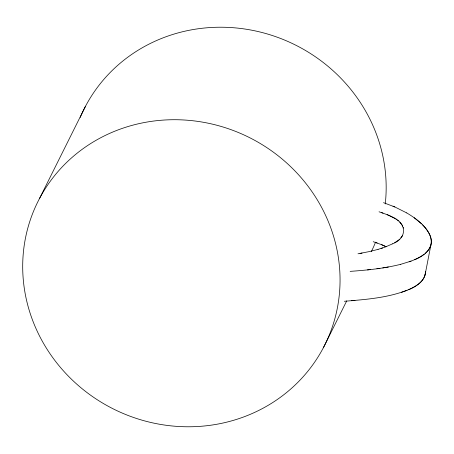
<?xml version="1.0" encoding="UTF-8"?>
<svg xmlns="http://www.w3.org/2000/svg" width="454" height="454" viewBox="0 0 454 454"><rect width="100%" height="100%" fill="white"/><g stroke="black" fill="none" stroke-linecap="round" stroke-linejoin="round"><path stroke-width="0.68" d="M425.08 274.829L430.903 244.922M39.419 198.704L85.534 106.213M323.339 347.787A160.347 151.789 26.5 0 0 171.794 119.737A160.347 151.789 26.5 0 0 48.998 352.213A160.347 151.789 26.5 0 0 323.339 347.787L346.714 300.911M392.602 243.809C407.925 237.958 406.585 222.381 391.87 216.853A35.928 11.197 11 0 0 387.103 214.646L379.045 211.785M402.63 235.337L402.238 235.978A113.307 35.321 11 0 1 400.769 237.879M398.839 239.729L399.531 239.122M409.185 261.793C417.47 258.752 427.169 254.773 430.608 245.909A130.951 40.82 11 0 0 431.243 242.901L431.294 241.88A139.117 43.363 11 0 0 431.011 238.764L430.772 237.709A131.802 41.087 11 0 0 429.609 234.514C424.842 224.866 415.722 218.312 406.716 212.915M398.101 240.336L397.307 240.932A137.675 42.914 11 0 1 394.628 242.686M424.269 254.195L421.936 255.857A151.602 47.256 11 0 1 416.244 258.979L414.61 259.711M392.602 243.809L385.361 246.987L378.04 249.382M408.787 289.618C415.228 286.769 422.231 282.814 424.785 275.822A130.951 40.82 11 0 0 425.421 272.814L425.472 271.787A136.24 42.472 11 0 1 418.435 284.096L416.114 285.77A151.602 47.256 11 0 1 410.422 288.886C389.623 297.79 366.633 299.43 344.336 301.28M407.062 290.333L401.387 292.359M411.074 261.118L400.763 264.302M381.11 248.452L382.574 247.975M378.04 249.382L369.584 251.533L357.996 253.792M400.763 264.302C384.209 268.467 367.15 270.17 350.159 271.367M360.033 253.44L362.031 253.077M388.34 266.986L382.79 267.917M376.911 268.768L379.89 268.354M367.485 269.897L370.708 269.54M351.51 300.747L354.977 300.457M373.222 241.698L381.286 244.558A35.543 11.078 11 0 1 384.93 246.199A37.336 11.639 11 0 1 386.053 246.76A35.883 11.185 11 0 0 381.286 244.558M383.511 202.66L394.838 206.956L406.722 212.92M381.576 212.597L383.028 213.096M375.753 242.504L377.212 243.004M393.022 206.184L394.838 206.956M394.935 218.59L393.964 218.005A37.336 11.639 11 0 0 390.752 216.286A35.611 11.1 11 0 0 387.103 214.646M395.86 219.186L396.734 219.793M414.133 217.693L421.567 223.828M397.556 220.4L398.334 221.019M399.736 222.267L401.461 224.185M422.634 224.878L424.609 227.006A132.704 41.365 11 0 1 427.123 230.223A136.228 42.466 11 0 1 431.011 238.764A136.087 42.421 11 0 1 425.307 253.332M401.938 224.832L402.732 226.132M403.328 227.448L403.549 228.107M80.193 117.472A160.347 151.789 26.5 0 1 265.902 33.556A160.347 151.789 26.5 0 1 385.247 203.959M375.583 242.124A160.347 151.789 26.5 0 1 371.338 251.601"/></g></svg>
